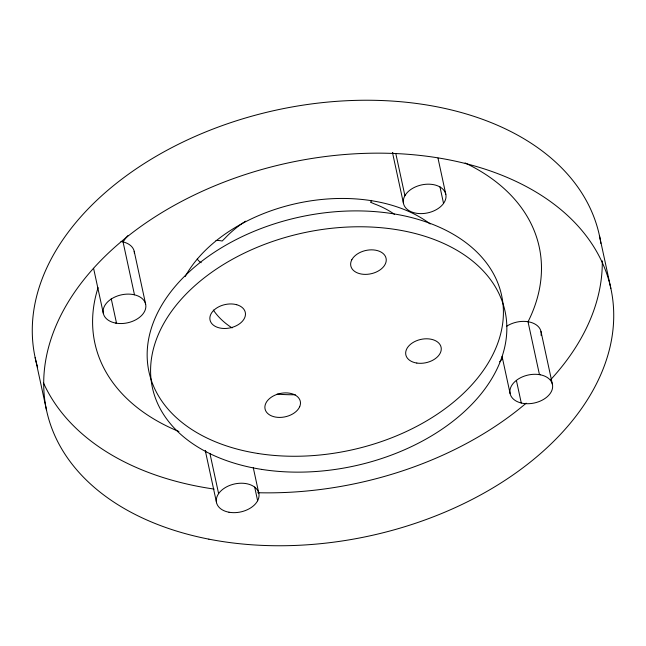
<?xml version="1.0" encoding="UTF-8"?>
<svg xmlns="http://www.w3.org/2000/svg" width="646" height="646" viewBox="0 0 646 646"><rect width="100%" height="100%" fill="white"/><g stroke="black" fill="none" stroke-linecap="round" stroke-linejoin="round"><path stroke-width="0.97" d="M599.423 235.54L610.866 288.455M540.993 331.519L552.435 384.427M539.458 374.64L528.016 321.724L528.775 320.287A227.319 150.332 -12.2 0 0 465.096 162.945M516.412 380.478L521.282 403.015M502.063 356.342L510.114 393.575M437.98 158.076L445.813 194.325M439.95 186.767L443.552 203.425M395.804 153.57L404.913 195.706M392.477 152.529L403.492 203.474M253.272 467.672L258.78 493.148M254.661 487.036L257.633 500.755M209.934 453.468L218.614 493.641M205.331 450.803L216.555 502.733M134.215 251.342L145.657 304.25M134.481 294.818L123.047 241.911L125.405 238.608A227.319 150.332 -12.2 0 1 127.892 235.604M111.233 298.743L116.53 323.234M93.589 268.332L103.336 313.407M35.134 357.545L46.577 410.46M602.282 260.879A288.665 190.893 -12.2 0 1 550.699 379.662M526.191 403.161A288.665 190.893 -12.2 0 1 257.714 492.72M214.117 489.079A288.665 190.893 -12.2 0 1 43.371 382.642M37.638 367.227A288.665 190.893 -12.2 0 1 275.462 110.28A288.665 190.893 -12.2 0 1 600.869 243.413M541.057 335.298A21.649 14.317 -12.2 0 0 528.816 321.87L527.79 321.684A21.649 14.317 -12.2 0 0 506.634 326.262M502.289 358.901A227.319 150.332 -12.2 0 1 499.592 361.833M178.934 431.512A227.319 150.332 -12.2 0 1 98.087 287.64M121.012 241.515A21.649 14.317 -12.2 0 1 134.425 253.587M205.904 451.95A21.649 14.317 -12.2 0 1 205.323 450.553M393.148 153.377A21.649 14.317 -12.2 0 1 392.784 152.698M295.279 394.738A144.333 95.447 -12.2 0 1 277.094 394.117M185.184 276.569A144.333 95.447 -12.2 0 1 297.701 203.24A144.333 95.447 -12.2 0 1 430.22 223.976M232.084 327.926A108.245 71.585 -12.2 0 1 213.333 310.032M243.356 222.636A108.245 71.585 -12.2 0 0 224.994 238.229L222.176 241.031A18.04 11.935 -12.2 0 0 215.974 240.474M244.075 222.151A108.245 71.585 -12.2 0 1 245.528 221.182M394.488 214.327A108.245 71.585 -12.2 0 0 374.139 203.805L370.562 202.255A18.04 11.935 -12.2 0 0 371.644 200.373M201.213 262.696A18.04 11.935 -12.2 0 1 197.24 258.933M299.687 406.705L299.389 407.335A18.04 11.935 -12.2 0 1 275.656 417.098A18.04 11.935 -12.2 0 1 266.693 401.731L267.121 401.118A18.04 11.935 -12.2 0 1 289.691 393.212A18.04 11.935 -12.2 0 1 299.687 406.705M351.836 259.724L351.521 260.354A18.04 11.935 -12.2 0 0 361.146 274.009A18.04 11.935 -12.2 0 0 383.845 266.354L384.289 265.748A18.04 11.935 -12.2 0 0 375.746 250.22A18.04 11.935 -12.2 0 0 351.836 259.724M405.26 195.116L404.816 195.867A21.649 14.317 -12.2 0 0 427.313 212.97A21.649 14.317 -12.2 0 0 441.921 188.293A21.649 14.317 -12.2 0 0 405.26 195.116M540.258 374.777L539.232 374.599A21.649 14.317 -12.2 0 0 510.057 393.333A21.649 14.317 -12.2 0 0 543.875 399.212A21.649 14.317 -12.2 0 0 540.258 374.777M236.719 304.726L235.903 304.516A18.04 11.935 -12.2 0 0 209.853 318.639A18.04 11.935 -12.2 0 0 236.686 325.56A18.04 11.935 -12.2 0 0 236.719 304.726M208.884 539.16A288.665 190.893 -12.2 0 0 612.586 298.299A288.665 190.893 -12.2 0 0 164.682 210.903A288.665 190.893 -12.2 0 0 208.884 539.16M115.505 323.057A21.649 14.317 -12.2 0 0 145.786 304.993A21.649 14.317 -12.2 0 0 112.194 298.436A21.649 14.317 -12.2 0 0 115.505 323.057M228.983 512.23A21.649 14.317 -12.2 0 0 258.925 493.883A21.649 14.317 -12.2 0 0 225.091 487.714A21.649 14.317 -12.2 0 0 228.983 512.23M258.134 453.508A180.412 119.308 -12.2 0 0 501.748 296.038A180.412 119.308 -12.2 0 0 215.982 251.197A180.412 119.308 -12.2 0 0 258.134 453.508M416.823 363.06A18.04 11.935 -12.2 0 0 441.089 347.241A18.04 11.935 -12.2 0 0 412.455 342.865A18.04 11.935 -12.2 0 0 416.823 363.06M261.565 469.384A180.412 119.308 -12.2 0 0 505.18 311.913A180.412 119.308 -12.2 0 0 219.414 267.073A180.412 119.308 -12.2 0 0 261.565 469.384"/></g></svg>
